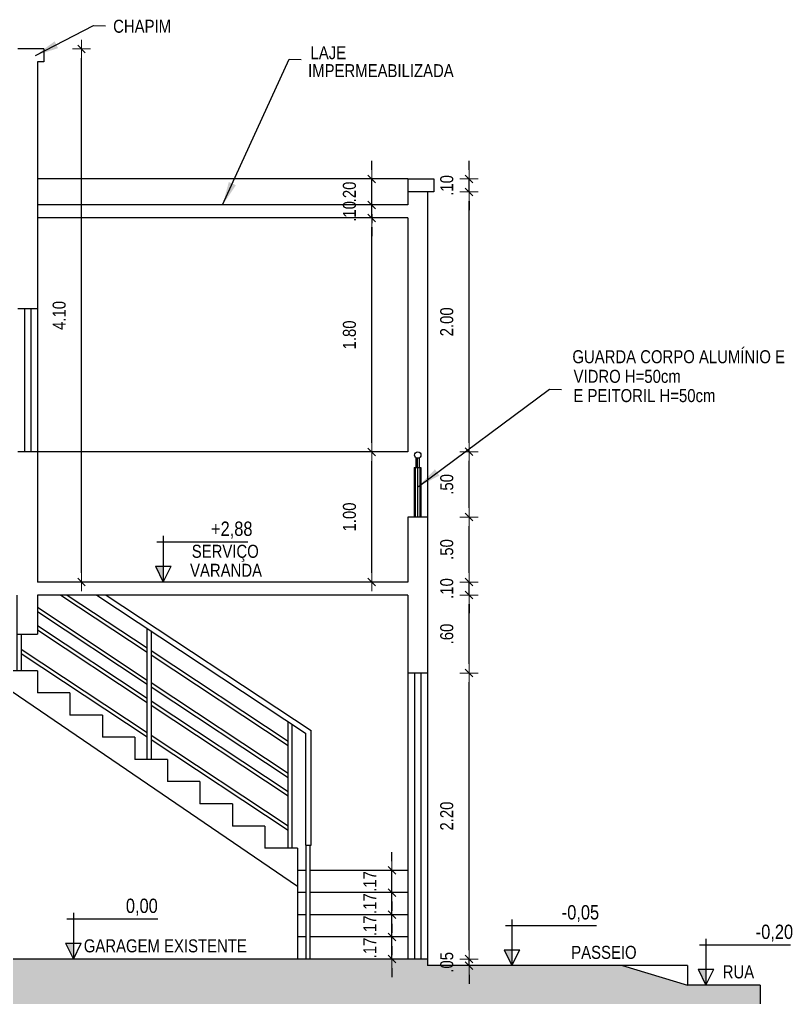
# Model space of a CAD drawing. Extents: x -263 to -176, y -135 to 681.
# Drawn here: x -216.28 to -210.33, y 663.46 to 670.98 of the extents above; entities that cross this region are included whole.
import ezdxf
from ezdxf.enums import TextEntityAlignment as Align

# ---------------------------------------------------------------- set-up
doc = ezdxf.new("R2010")
doc.units = 0
doc.header["$MEASUREMENT"] = 0
doc.header["$PDSIZE"] = -5
doc.linetypes.add('CONTINU', pattern=[0])
doc.layers.get('0').update_dxf_attribs({"linetype": 'CONTINUOUS'})
doc.layers.get('Defpoints').update_dxf_attribs({"linetype": 'CONTINUOUS'})
for name, color, linetype in [('COTAS', 7, 'CONTINUOUS'), ('E-txt-g', 3, 'CONTINUOUS'), ('V6', 8, 'CONTINUOUS')]:
    doc.layers.add(name, color=color, linetype=linetype)
for name, color, linetype, lineweight in [('E-Cta-W', 7, 'CONTINUOUS', 20), ('E-Pen-C', 4, 'CONTINUOUS', 15), ('E-Pen-G', 3, 'CONTINUOUS', 30), ('E-Txt-W', 7, 'CONTINUOUS', 20)]:
    doc.layers.add(name, color=color, linetype=linetype, lineweight=lineweight)
doc.styles.add('F2', font='swissc.ttf')
doc.styles.add('REG60', font='romans.shx', dxfattribs={"width": 0.8, "height": 0.15})
doc.styles.add('REG80', font='romans.shx', dxfattribs={"width": 0.8, "height": 0.2})
doc.dimstyles.new('DIMENSION-1', dxfattribs={"dimtxt": 0.11, "dimasz": 0.07, "dimexe": 1, "dimexo": 0, "dimgap": 0.12, "dimtad": 1, "dimzin": 7, "dimdsep": 46, "dimtxsty": 'F2', "dimblk1": 'TRACO', "dimblk2": 'TRACO', "dimsah": 1, "dimcen": 1, "dimse1": 1, "dimse2": 1, "dimclrd": 256, "dimclre": 256, "dimclrt": 6, "dimadec": 0, "dimazin": 0, "dimtfac": 1, "dimtix": 1, "dimtmove": 2, "dimatfit": 3, "dimldrblk": 'TRACO', "dimfxl": 1, "dimtolj": 1, "dimtzin": 0, "dimarcsym": 0})
doc.dimstyles.get("Standard").update_dxf_attribs({"dimtxt": 0.18, "dimasz": 0.18, "dimexe": 0.18, "dimexo": 0.0625, "dimgap": 0.09, "dimtad": 0, "dimtih": 1, "dimtoh": 1, "dimdec": 4, "dimzin": 0, "dimdsep": 46, "dimtxsty": 'Standard', "dimcen": 0.09, "dimadec": 0, "dimazin": 0, "dimtfac": 1, "dimtdec": 4, "dimtofl": 0, "dimtmove": 0, "dimatfit": 3, "dimfxl": 1, "dimtolj": 1, "dimtzin": 0, "dimarcsym": 0})

# ---------------------------------------------------------------- blocks, each defined once
blk = doc.blocks.new('TXT-AMB75')
at = {"layer": 'E-txt-g', "style": 'REG80', "width": 0.8, "flags": 8}
blk.add_attdef('TXT', text='', height=0.2, dxfattribs=at).set_placement((0.005, 0.296), align=Align.CENTER)
at = {"layer": 'E-Txt-W', "style": 'REG60', "width": 0.8, "flags": 8}
blk.add_attdef('TXT', text='', height=0.15, dxfattribs=at).set_placement((0.005, 0.027), align=Align.CENTER)
blk = doc.blocks.new('TRACO')
at = {"layer": 'E-Pen-C'}
for p, q in [((-1, 0), (1, 0)), ((0, 1), (0, -1))]:
    blk.add_line(p, q, dxfattribs=at)
at = {"layer": 'E-Pen-G'}
blk.add_line((-0.42, -0.42), (0.42, 0.42), dxfattribs=at)
blk = doc.blocks.new('*D459')
at = {"color": 4, "lineweight": -2}
for p, q in [((-212.8207, 663.828), (-212.8207, 663.898)), ((-212.8207, 663.708), (-212.8207, 663.758)), ((-212.8207, 663.638), (-212.8207, 663.568))]:
    blk.add_line(p, q, dxfattribs=at)
at = {"layer": 'Defpoints', "color": 0, "linetype": 'Continuous'}
for p in [(-213.1413, 663.758), (-212.8207, 663.758), (-213.1413, 663.708)]:
    blk.add_point(p, dxfattribs=at)
at = {"color": 4, "linetype": 'Continuous', "lineweight": -2, "xscale": 0.07, "yscale": 0.07, "zscale": 0.07}
for p, rotation in [((-212.8207, 663.758), 270), ((-212.8207, 663.708), 90)]:
    blk.add_blockref('TRACO', p, dxfattribs=dict(at, rotation=rotation))
at = {"color": 4, "linetype": 'Continuous', "insert": (-212.992, 663.733), "char_height": 0.1, "attachment_point": 5, "rotation": 90, "style": 'F2'}
blk.add_mtext('\\A1;.05', dxfattribs=at)
blk = doc.blocks.new('*D460')
at = {"color": 4, "lineweight": -2}
blk.add_line((-212.8207, 663.828), (-212.8207, 665.888), dxfattribs=at)
at = {"layer": 'Defpoints', "color": 0, "linetype": 'Continuous'}
for p in [(-213.1413, 665.958), (-212.8207, 665.958), (-213.1413, 663.758)]:
    blk.add_point(p, dxfattribs=at)
at = {"color": 4, "linetype": 'Continuous', "lineweight": -2, "xscale": 0.07, "yscale": 0.07, "zscale": 0.07}
for p, rotation in [((-212.8207, 665.958), 90), ((-212.8207, 663.758), 270)]:
    blk.add_blockref('TRACO', p, dxfattribs=dict(at, rotation=rotation))
at = {"color": 4, "linetype": 'Continuous', "insert": (-212.9921, 664.858), "char_height": 0.1, "attachment_point": 5, "rotation": 90, "style": 'F2'}
blk.add_mtext('\\A1;2.20', dxfattribs=at)
blk = doc.blocks.new('*D461')
at = {"color": 4, "lineweight": -2}
blk.add_line((-212.8207, 666.028), (-212.8207, 666.488), dxfattribs=at)
at = {"layer": 'Defpoints', "color": 0, "linetype": 'Continuous'}
for p in [(-213.2913, 666.558), (-212.8207, 666.558), (-213.1413, 665.958)]:
    blk.add_point(p, dxfattribs=at)
at = {"color": 4, "linetype": 'Continuous', "lineweight": -2, "xscale": 0.07, "yscale": 0.07, "zscale": 0.07}
for p, rotation in [((-212.8207, 666.558), 90), ((-212.8207, 665.958), 270)]:
    blk.add_blockref('TRACO', p, dxfattribs=dict(at, rotation=rotation))
at = {"color": 4, "linetype": 'Continuous', "insert": (-212.992, 666.258), "char_height": 0.1, "attachment_point": 5, "rotation": 90, "style": 'F2'}
blk.add_mtext('\\A1;.60', dxfattribs=at)
blk = doc.blocks.new('*D462')
at = {"color": 4, "lineweight": -2}
for p, q in [((-212.8207, 666.728), (-212.8207, 666.798)), ((-212.8207, 666.558), (-212.8207, 666.658)), ((-212.8207, 666.488), (-212.8207, 666.418))]:
    blk.add_line(p, q, dxfattribs=at)
at = {"layer": 'Defpoints', "color": 0, "linetype": 'Continuous'}
for p in [(-213.1413, 666.658), (-212.8207, 666.658), (-213.2913, 666.558)]:
    blk.add_point(p, dxfattribs=at)
at = {"color": 4, "linetype": 'Continuous', "lineweight": -2, "xscale": 0.07, "yscale": 0.07, "zscale": 0.07}
for p, rotation in [((-212.8207, 666.658), 270), ((-212.8207, 666.558), 90)]:
    blk.add_blockref('TRACO', p, dxfattribs=dict(at, rotation=rotation))
at = {"color": 4, "linetype": 'Continuous', "insert": (-212.992, 666.608), "char_height": 0.1, "attachment_point": 5, "rotation": 90, "style": 'F2'}
blk.add_mtext('\\A1;.10', dxfattribs=at)
blk = doc.blocks.new('*D463')
at = {"color": 4, "lineweight": -2}
blk.add_line((-212.8207, 666.728), (-212.8207, 667.088), dxfattribs=at)
at = {"layer": 'Defpoints', "color": 0, "linetype": 'Continuous'}
for p in [(-213.1413, 667.158), (-212.8207, 667.158), (-213.1413, 666.658)]:
    blk.add_point(p, dxfattribs=at)
at = {"color": 4, "linetype": 'Continuous', "lineweight": -2, "xscale": 0.07, "yscale": 0.07, "zscale": 0.07}
for p, rotation in [((-212.8207, 667.158), 90), ((-212.8207, 666.658), 270)]:
    blk.add_blockref('TRACO', p, dxfattribs=dict(at, rotation=rotation))
at = {"color": 4, "linetype": 'Continuous', "insert": (-212.992, 666.908), "char_height": 0.1, "attachment_point": 5, "rotation": 90, "style": 'F2'}
blk.add_mtext('\\A1;.50', dxfattribs=at)
blk = doc.blocks.new('*D464')
at = {"color": 4, "lineweight": -2}
blk.add_line((-212.8207, 667.228), (-212.8207, 667.5897), dxfattribs=at)
at = {"layer": 'Defpoints', "color": 0, "linetype": 'Continuous'}
for p in [(-213.2156, 667.6597), (-212.8207, 667.6597), (-213.1413, 667.158)]:
    blk.add_point(p, dxfattribs=at)
at = {"color": 4, "linetype": 'Continuous', "lineweight": -2, "xscale": 0.07, "yscale": 0.07, "zscale": 0.07}
for p, rotation in [((-212.8207, 667.6597), 90), ((-212.8207, 667.158), 270)]:
    blk.add_blockref('TRACO', p, dxfattribs=dict(at, rotation=rotation))
at = {"color": 4, "linetype": 'Continuous', "insert": (-212.992, 667.4089), "char_height": 0.1, "attachment_point": 5, "rotation": 90, "style": 'F2'}
blk.add_mtext('\\A1;.50', dxfattribs=at)
blk = doc.blocks.new('*D465')
at = {"color": 4, "lineweight": -2}
blk.add_line((-212.8207, 667.7297), (-212.8207, 669.588), dxfattribs=at)
at = {"layer": 'Defpoints', "color": 0, "linetype": 'Continuous'}
for p in [(-213.0913, 669.658), (-212.8207, 669.658), (-213.2156, 667.6597)]:
    blk.add_point(p, dxfattribs=at)
at = {"color": 4, "linetype": 'Continuous', "lineweight": -2, "xscale": 0.07, "yscale": 0.07, "zscale": 0.07}
for p, rotation in [((-212.8207, 669.658), 90), ((-212.8207, 667.6597), 270)]:
    blk.add_blockref('TRACO', p, dxfattribs=dict(at, rotation=rotation))
at = {"color": 4, "linetype": 'Continuous', "insert": (-212.9921, 668.6589), "char_height": 0.1, "attachment_point": 5, "rotation": 90, "style": 'F2'}
blk.add_mtext('\\A1;2.00', dxfattribs=at)
blk = doc.blocks.new('*D466')
at = {"color": 4, "lineweight": -2}
for p, q in [((-212.8207, 669.828), (-212.8207, 669.898)), ((-212.8207, 669.658), (-212.8207, 669.758)), ((-212.8207, 669.588), (-212.8207, 669.518))]:
    blk.add_line(p, q, dxfattribs=at)
at = {"layer": 'Defpoints', "color": 0, "linetype": 'Continuous'}
for p in [(-213.0913, 669.758), (-212.8207, 669.758), (-213.0913, 669.658)]:
    blk.add_point(p, dxfattribs=at)
at = {"color": 4, "linetype": 'Continuous', "lineweight": -2, "xscale": 0.07, "yscale": 0.07, "zscale": 0.07}
for p, rotation in [((-212.8207, 669.758), 270), ((-212.8207, 669.658), 90)]:
    blk.add_blockref('TRACO', p, dxfattribs=dict(at, rotation=rotation))
at = {"color": 4, "linetype": 'Continuous', "insert": (-212.992, 669.708), "char_height": 0.1, "attachment_point": 5, "rotation": 90, "style": 'F2'}
blk.add_mtext('\\A1;.10', dxfattribs=at)
blk = doc.blocks.new('*D467')
at = {"color": 4, "lineweight": -2}
blk.add_line((-213.5692, 666.728), (-213.5692, 667.588), dxfattribs=at)
at = {"layer": 'Defpoints', "color": 0, "linetype": 'Continuous'}
for p in [(-213.5692, 667.658), (-213.2913, 667.658), (-213.3412, 666.658)]:
    blk.add_point(p, dxfattribs=at)
at = {"color": 4, "linetype": 'Continuous', "lineweight": -2, "xscale": 0.07, "yscale": 0.07, "zscale": 0.07}
for p, rotation in [((-213.5692, 667.658), 90), ((-213.5692, 666.658), 270)]:
    blk.add_blockref('TRACO', p, dxfattribs=dict(at, rotation=rotation))
at = {"color": 4, "linetype": 'Continuous', "insert": (-213.7405, 667.158), "char_height": 0.1, "attachment_point": 5, "rotation": 90, "style": 'F2'}
blk.add_mtext('\\A1;1.00', dxfattribs=at)
blk = doc.blocks.new('*D468')
at = {"color": 4, "lineweight": -2}
blk.add_line((-213.5692, 667.728), (-213.5692, 669.388), dxfattribs=at)
at = {"layer": 'Defpoints', "color": 0, "linetype": 'Continuous'}
for p in [(-213.5692, 669.458), (-213.2913, 669.458), (-213.2913, 667.658)]:
    blk.add_point(p, dxfattribs=at)
at = {"color": 4, "linetype": 'Continuous', "lineweight": -2, "xscale": 0.07, "yscale": 0.07, "zscale": 0.07}
for p, rotation in [((-213.5692, 669.458), 90), ((-213.5692, 667.658), 270)]:
    blk.add_blockref('TRACO', p, dxfattribs=dict(at, rotation=rotation))
at = {"color": 4, "linetype": 'Continuous', "insert": (-213.7405, 668.558), "char_height": 0.1, "attachment_point": 5, "rotation": 90, "style": 'F2'}
blk.add_mtext('\\A1;1.80', dxfattribs=at)
blk = doc.blocks.new('*D469')
at = {"color": 4, "lineweight": -2}
for p, q in [((-213.5692, 669.628), (-213.5692, 669.698)), ((-213.5692, 669.458), (-213.5692, 669.558)), ((-213.5692, 669.388), (-213.5692, 669.318))]:
    blk.add_line(p, q, dxfattribs=at)
at = {"layer": 'Defpoints', "color": 0, "linetype": 'Continuous'}
for p in [(-213.5692, 669.558), (-213.2913, 669.558), (-213.2913, 669.458)]:
    blk.add_point(p, dxfattribs=at)
at = {"color": 4, "linetype": 'Continuous', "lineweight": -2, "xscale": 0.07, "yscale": 0.07, "zscale": 0.07}
for p, rotation in [((-213.5692, 669.558), 270), ((-213.5692, 669.458), 90)]:
    blk.add_blockref('TRACO', p, dxfattribs=dict(at, rotation=rotation))
at = {"color": 4, "linetype": 'Continuous', "insert": (-213.7405, 669.508), "char_height": 0.1, "attachment_point": 5, "rotation": 90, "style": 'F2'}
blk.add_mtext('\\A1;.10', dxfattribs=at)
blk = doc.blocks.new('*D470')
at = {"color": 4, "lineweight": -2}
for p, q in [((-213.5692, 669.828), (-213.5692, 669.898)), ((-213.5692, 669.558), (-213.5692, 669.758)), ((-213.5692, 669.488), (-213.5692, 669.418))]:
    blk.add_line(p, q, dxfattribs=at)
at = {"layer": 'Defpoints', "color": 0, "linetype": 'Continuous'}
for p in [(-213.5692, 669.758), (-213.341, 669.758), (-213.2913, 669.558)]:
    blk.add_point(p, dxfattribs=at)
at = {"color": 4, "linetype": 'Continuous', "lineweight": -2, "xscale": 0.07, "yscale": 0.07, "zscale": 0.07}
for p, rotation in [((-213.5692, 669.758), 270), ((-213.5692, 669.558), 90)]:
    blk.add_blockref('TRACO', p, dxfattribs=dict(at, rotation=rotation))
at = {"color": 4, "linetype": 'Continuous', "insert": (-213.7406, 669.658), "char_height": 0.1, "attachment_point": 5, "rotation": 90, "style": 'F2'}
blk.add_mtext('\\A1;.20', dxfattribs=at)
blk = doc.blocks.new('*D481')
at = {"color": 4, "lineweight": -2}
blk.add_line((-215.8019, 666.728), (-215.8019, 670.688), dxfattribs=at)
at = {"layer": 'Defpoints', "color": 0, "linetype": 'Continuous'}
for p in [(-216.2913, 670.758), (-215.8019, 670.758), (-216.1413, 666.658)]:
    blk.add_point(p, dxfattribs=at)
at = {"color": 4, "linetype": 'Continuous', "lineweight": -2, "xscale": 0.07, "yscale": 0.07, "zscale": 0.07}
for p, rotation in [((-215.8019, 670.758), 90), ((-215.8019, 666.658), 270)]:
    blk.add_blockref('TRACO', p, dxfattribs=dict(at, rotation=rotation))
at = {"color": 4, "linetype": 'Continuous', "insert": (-215.9732, 668.708), "char_height": 0.1, "attachment_point": 5, "rotation": 90, "style": 'F2'}
blk.add_mtext('\\A1;4.10', dxfattribs=at)
blk = doc.blocks.new('*D500')
at = {"color": 4, "lineweight": -2}
for p, q in [((-213.4137, 663.9986), (-213.4137, 664.0686)), ((-213.4137, 663.758), (-213.4137, 663.9286)), ((-213.4137, 663.688), (-213.4137, 663.618))]:
    blk.add_line(p, q, dxfattribs=at)
at = {"layer": 'Defpoints', "color": 0, "linetype": 'Continuous'}
for p in [(-214.1413, 663.9286), (-213.4137, 663.9286), (-214.1413, 663.758)]:
    blk.add_point(p, dxfattribs=at)
at = {"color": 4, "linetype": 'Continuous', "lineweight": -2, "xscale": 0.07, "yscale": 0.07, "zscale": 0.07}
for p, rotation in [((-213.4137, 663.9286), 270), ((-213.4137, 663.758), 90)]:
    blk.add_blockref('TRACO', p, dxfattribs=dict(at, rotation=rotation))
at = {"color": 4, "linetype": 'Continuous', "insert": (-213.5841, 663.8433), "char_height": 0.1, "attachment_point": 5, "rotation": 90, "style": 'F2'}
blk.add_mtext('\\A1;.17', dxfattribs=at)
blk = doc.blocks.new('*D501')
at = {"color": 4, "lineweight": -2}
for p, q in [((-213.4137, 664.1692), (-213.4137, 664.2392)), ((-213.4137, 663.9286), (-213.4137, 664.0992)), ((-213.4137, 663.8586), (-213.4137, 663.7886))]:
    blk.add_line(p, q, dxfattribs=at)
at = {"layer": 'Defpoints', "color": 0, "linetype": 'Continuous'}
for p in [(-213.4137, 664.0992), (-213.2913, 664.0992), (-214.1413, 663.9286)]:
    blk.add_point(p, dxfattribs=at)
at = {"color": 4, "linetype": 'Continuous', "lineweight": -2, "xscale": 0.07, "yscale": 0.07, "zscale": 0.07}
for p, rotation in [((-213.4137, 664.0992), 270), ((-213.4137, 663.9286), 90)]:
    blk.add_blockref('TRACO', p, dxfattribs=dict(at, rotation=rotation))
at = {"color": 4, "linetype": 'Continuous', "insert": (-213.5841, 664.0139), "char_height": 0.1, "attachment_point": 5, "rotation": 90, "style": 'F2'}
blk.add_mtext('\\A1;.17', dxfattribs=at)
blk = doc.blocks.new('*D502')
at = {"color": 4, "lineweight": -2}
for p, q in [((-213.4137, 664.3398), (-213.4137, 664.4098)), ((-213.4137, 664.0992), (-213.4137, 664.2698)), ((-213.4137, 664.0292), (-213.4137, 663.9592))]:
    blk.add_line(p, q, dxfattribs=at)
at = {"layer": 'Defpoints', "color": 0, "linetype": 'Continuous'}
for p in [(-213.4137, 664.2698), (-213.2913, 664.2698), (-213.2913, 664.0992)]:
    blk.add_point(p, dxfattribs=at)
at = {"color": 4, "linetype": 'Continuous', "lineweight": -2, "xscale": 0.07, "yscale": 0.07, "zscale": 0.07}
for p, rotation in [((-213.4137, 664.2698), 270), ((-213.4137, 664.0992), 90)]:
    blk.add_blockref('TRACO', p, dxfattribs=dict(at, rotation=rotation))
at = {"color": 4, "linetype": 'Continuous', "insert": (-213.5841, 664.1845), "char_height": 0.1, "attachment_point": 5, "rotation": 90, "style": 'F2'}
blk.add_mtext('\\A1;.17', dxfattribs=at)
blk = doc.blocks.new('*D503')
at = {"color": 4, "lineweight": -2}
for p, q in [((-213.4137, 664.5104), (-213.4137, 664.5804)), ((-213.4137, 664.2698), (-213.4137, 664.4404)), ((-213.4137, 664.1998), (-213.4137, 664.1298))]:
    blk.add_line(p, q, dxfattribs=at)
at = {"layer": 'Defpoints', "color": 0, "linetype": 'Continuous'}
for p in [(-213.4137, 664.4404), (-213.3106, 664.4404), (-213.2913, 664.2698)]:
    blk.add_point(p, dxfattribs=at)
at = {"color": 4, "linetype": 'Continuous', "lineweight": -2, "xscale": 0.07, "yscale": 0.07, "zscale": 0.07}
for p, rotation in [((-213.4137, 664.4404), 270), ((-213.4137, 664.2698), 90)]:
    blk.add_blockref('TRACO', p, dxfattribs=dict(at, rotation=rotation))
at = {"color": 4, "linetype": 'Continuous', "insert": (-213.5841, 664.3551), "char_height": 0.1, "attachment_point": 5, "rotation": 90, "style": 'F2'}
blk.add_mtext('\\A1;.17', dxfattribs=at)

msp = doc.modelspace()

# ---------------------------------------------------------------- hatches: boundary and pattern name
at = {"layer": 'COTAS', "linetype": 'CONTINU'}
h = msp.add_hatch(dxfattribs=at)
h.set_pattern_fill('ANSI38', color=8, scale=0.25, style=0)
h.set_pattern_definition([(45, (0, 1.01835), (-0.0220970869, 0.0220970869), []), (135, (0, 1.01835), (-0.0662912607, 0.0220970869), [0.078125, -0.046875])])
h.paths.add_polyline_path([(-232.2016, 662.9125), (-234.6901, 662.3221), (-238.5782, 662.3532), (-241.6576, 661.7628), (-243.555, 660.9549), (-246.513, 660.4211), (-246.513, 659.7098), (-243.3532, 660.28), (-241.4523, 661.0894), (-238.5145, 661.6526), (-234.6109, 661.6214), (-231.9914, 662.4474), (-227.7606, 663.358), (-210.5827, 663.358), (-210.5827, 663.558), (-211.1413, 663.558), (-211.6413, 663.708), (-213.1413, 663.708), (-213.1413, 663.758), (-228.8413, 663.758), (-228.8413, 663.658), (-230.4966, 663.5845)])

# ---------------------------------------------------------------- linework, layer by layer
at = {"color": 5, "linetype": 'Continuous'}
for p, q in [((-216.0913, 670.758), (-216.2913, 670.758)), ((-216.0913, 670.758), (-216.0913, 670.658)), ((-216.1413, 670.658), (-216.1413, 668.758)), ((-216.0913, 670.658), (-216.1413, 670.658)), ((-216.1413, 668.758), (-216.2913, 668.758)), ((-216.1413, 667.658), (-216.2913, 667.658)), ((-216.1413, 667.658), (-216.1413, 666.658)), ((-213.1413, 667.158), (-213.2913, 667.158)), ((-213.2913, 667.158), (-213.2913, 666.658)), ((-213.1413, 667.158), (-213.1413, 665.958)), ((-213.2913, 666.658), (-216.1413, 666.658)), ((-213.2913, 666.558), (-216.1413, 666.558)), ((-216.1413, 666.558), (-216.1413, 666.258)), ((-213.2913, 666.558), (-213.2913, 665.958)), ((-216.2913, 666.258), (-216.1413, 666.258)), ((-213.1413, 665.958), (-213.2913, 665.958))]:
    msp.add_line(p, q, dxfattribs=at)
at = {"color": 8, "linetype": 'Continuous'}
for p, q in [((-213.2913, 669.758), (-216.1413, 669.758)), ((-216.1413, 668.758), (-216.1413, 667.658)), ((-213.2913, 665.958), (-213.2913, 663.758)), ((-213.1413, 665.958), (-213.1413, 663.758)), ((-213.1413, 663.758), (-213.1413, 663.708)), ((-210.5827, 663.558), (-210.5827, 663.358))]:
    msp.add_line(p, q, dxfattribs=at)
at = {"color": 6, "linetype": 'Continuous'}
for p, q in [((-213.2913, 669.758), (-213.2913, 669.558)), ((-213.2913, 669.758), (-213.0913, 669.758)), ((-213.0913, 669.758), (-213.0913, 669.658)), ((-213.0913, 669.658), (-213.2913, 669.658)), ((-213.1413, 669.658), (-213.1413, 667.158)), ((-213.2913, 669.558), (-216.1413, 669.558)), ((-213.2913, 669.458), (-216.1413, 669.458)), ((-213.2913, 669.458), (-213.2913, 667.658)), ((-213.2913, 667.658), (-216.1413, 667.658)), ((-213.2295, 667.6139), (-213.2295, 667.5397)), ((-213.205, 667.612), (-213.205, 667.5397)), ((-215.9619, 666.558), (-215.2963, 666.1176)), ((-215.9119, 666.558), (-215.2963, 666.1507)), ((-215.6841, 666.558), (-214.0795, 665.4963)), ((-215.6117, 666.558), (-214.0364, 665.5157)), ((-216.1413, 666.4635), (-215.2963, 665.9044)), ((-216.1413, 666.4304), (-215.2963, 665.8713)), ((-216.1413, 666.3228), (-215.2963, 665.7636)), ((-216.1413, 666.2897), (-215.2963, 665.7305)), ((-216.2663, 666.1426), (-215.2963, 665.5008)), ((-216.2663, 666.1095), (-215.2963, 665.4677)), ((-215.2663, 666.1308), (-214.2129, 665.4338)), ((-215.2663, 666.0977), (-214.2129, 665.4007)), ((-215.2663, 665.8845), (-214.2129, 665.1875)), ((-215.2663, 665.8514), (-214.2129, 665.1544)), ((-215.2663, 665.7438), (-214.2129, 665.0468)), ((-215.2663, 665.7107), (-214.2129, 665.0137)), ((-215.2663, 665.4809), (-214.2129, 664.7839)), ((-215.2663, 665.4478), (-214.2129, 664.7508))]:
    msp.add_line(p, q, dxfattribs=at)
at = {"color": 7, "linetype": 'Continuous'}
for p, q in [((-216.2413, 668.758), (-216.2413, 667.658)), ((-216.1913, 668.758), (-216.1913, 667.658)), ((-213.2413, 665.958), (-213.2413, 663.758)), ((-213.1913, 665.958), (-213.1913, 663.758)), ((-211.1413, 663.708), (-211.6413, 663.708)), ((-211.1413, 663.708), (-211.1413, 663.558))]:
    msp.add_line(p, q, dxfattribs=at)
for p, q in [((-215.1727, 667.0131), (-215.1727, 666.658)), ((-215.2223, 666.967), (-214.5231, 666.967)), ((-215.2337, 666.78), (-215.1727, 666.658)), ((-215.2337, 666.78), (-215.1118, 666.78)), ((-215.1727, 666.658), (-215.1118, 666.78)), ((-215.9139, 664.067), (-215.2148, 664.067)), ((-215.8644, 664.1131), (-215.8644, 663.758)), ((-212.4908, 664.0631), (-212.4908, 663.708)), ((-212.5403, 664.017), (-211.8411, 664.017)), ((-210.9986, 663.9131), (-210.9986, 663.558)), ((-215.9254, 663.88), (-215.8644, 663.758)), ((-215.9254, 663.88), (-215.8034, 663.88)), ((-215.8644, 663.758), (-215.8034, 663.88)), ((-212.5517, 663.83), (-212.4908, 663.708)), ((-212.5517, 663.83), (-212.4298, 663.83)), ((-212.4908, 663.708), (-212.4298, 663.83)), ((-211.0482, 663.867), (-210.349, 663.867)), ((-211.0596, 663.68), (-210.9986, 663.558)), ((-211.0596, 663.68), (-210.9377, 663.68)), ((-210.9986, 663.558), (-210.9377, 663.68))]:
    msp.add_line(p, q)
at = {"color": 2, "linetype": 'Continuous'}
for p, q in [((-217.1413, 666.3664), (-214.1413, 664.3193)), ((-216.1413, 665.9757), (-216.3913, 665.9757)), ((-216.1413, 665.9757), (-216.1413, 665.8051)), ((-215.8913, 665.8051), (-216.1413, 665.8051)), ((-215.8913, 665.8051), (-215.8913, 665.6345)), ((-215.6413, 665.6345), (-215.8913, 665.6345)), ((-215.6413, 665.6345), (-215.6413, 665.4639)), ((-215.3913, 665.4639), (-215.6413, 665.4639)), ((-215.3913, 665.4639), (-215.3913, 665.2933)), ((-215.1413, 665.2933), (-215.3913, 665.2933)), ((-215.1413, 665.2933), (-215.1413, 665.1227)), ((-214.8913, 665.1227), (-215.1413, 665.1227)), ((-214.8913, 665.1227), (-214.8913, 664.9521)), ((-214.6413, 664.9521), (-214.8913, 664.9521)), ((-214.6413, 664.9521), (-214.6413, 664.7816)), ((-214.3913, 664.7816), (-214.6413, 664.7816)), ((-214.3913, 664.7816), (-214.3913, 664.611)), ((-214.1413, 664.611), (-214.3913, 664.611)), ((-214.1413, 664.611), (-214.1413, 663.758)), ((-214.0745, 664.4404), (-214.1413, 664.4404)), ((-213.2913, 664.4404), (-214.0445, 664.4404)), ((-214.0745, 664.2698), (-214.1413, 664.2698)), ((-213.2913, 664.2698), (-214.0445, 664.2698)), ((-214.0745, 664.0992), (-214.1413, 664.0992)), ((-213.2913, 664.0992), (-214.0445, 664.0992)), ((-214.0745, 663.9286), (-214.1413, 663.9286)), ((-213.2913, 663.9286), (-214.0445, 663.9286))]:
    msp.add_line(p, q, dxfattribs=at)
at = {"color": 1, "linetype": 'Continuous'}
for p, q in [((-213.1413, 663.758), (-228.8413, 663.758)), ((-211.6413, 663.708), (-213.1413, 663.708)), ((-211.6413, 663.708), (-211.1413, 663.558)), ((-210.5827, 663.558), (-211.1413, 663.558))]:
    msp.add_line(p, q, dxfattribs=at)
at = {"color": 6, "linetype": 'Continuous'}
for points in [[(-213.2422, 667.5397), (-213.1922, 667.5397)], [(-213.2422, 667.5397), (-213.2422, 667.158)], [(-213.1922, 667.5397), (-213.1922, 667.158)], [(-216.2663, 666.258), (-216.2663, 665.9757), (-216.2963, 665.9757), (-216.2963, 666.558)], [(-215.2663, 666.2815), (-215.2663, 665.2933), (-215.2963, 665.2933), (-215.2963, 666.3014)], [(-214.1829, 665.5646), (-214.1829, 664.611), (-214.2129, 664.611), (-214.2129, 665.5845)], [(-214.0795, 665.4963), (-214.0795, 664.6333), (-214.0364, 664.6333), (-214.0364, 665.5157)], [(-214.0445, 664.6333), (-214.0445, 663.758), (-214.0745, 663.758), (-214.0745, 664.6333)]]:
    msp.add_lwpolyline(points, dxfattribs=at)
msp.add_circle((-213.2156, 667.6347), 0.025, dxfattribs=at)
for points in [[(-215.2337, 666.78), (-215.1727, 666.78), (-215.1727, 666.658)], [(-215.9254, 663.88), (-215.8644, 663.88), (-215.8644, 663.758)], [(-212.5517, 663.83), (-212.4908, 663.83), (-212.4908, 663.708)], [(-211.0596, 663.68), (-210.9986, 663.68), (-210.9986, 663.558)]]:
    msp.add_solid(points)
at = {"layer": 'V6'}
msp.add_line((-213.2172, 667.5397), (-213.2172, 667.6097), dxfattribs=at)
for points in [[(-213.2347, 667.5397), (-213.2347, 667.158)], [(-213.2172, 667.5397), (-213.2172, 667.158)], [(-213.1997, 667.5397), (-213.1997, 667.158)]]:
    msp.add_lwpolyline(points, dxfattribs=at)

# ---------------------------------------------------------------- block references
ref = msp.add_blockref('TXT-AMB75', (-214.649, 666.7968), dxfattribs=dict(xscale=0.7290000000000001, yscale=0.7290000000000001, zscale=0.7290000000000001))
ref.add_attrib('TXT', '+2,88', dxfattribs={"layer": 'E-txt-g', "color": 2, "height": 0.11, "style": 'F2'}).set_placement((-214.6462, 667.0129), align=Align.CENTER)
ref = msp.add_blockref('TXT-AMB75', (-214.7001, 666.6282), dxfattribs=dict(xscale=0.7290000000000001, yscale=0.7290000000000001, zscale=0.7290000000000001))
ref.add_attrib('TXT', 'SERVIÇO', dxfattribs={"layer": 'E-txt-g', "color": 2, "height": 0.1, "style": 'F2'}).set_placement((-214.6961, 666.8443), align=Align.CENTER)
ref = msp.add_blockref('TXT-AMB75', (-214.6941, 666.4821), dxfattribs=dict(xscale=0.7290000000000001, yscale=0.7290000000000001, zscale=0.7290000000000001))
ref.add_attrib('TXT', 'VARANDA', dxfattribs={"layer": 'E-txt-g', "color": 2, "height": 0.1, "style": 'F2'}).set_placement((-214.6902, 666.6982), align=Align.CENTER)
ref = msp.add_blockref('TXT-AMB75', (-215.3407, 663.8968), dxfattribs=dict(xscale=0.7290000000000001, yscale=0.7290000000000001, zscale=0.7290000000000001))
ref.add_attrib('TXT', '0,00', dxfattribs={"layer": 'E-txt-g', "color": 2, "height": 0.11, "style": 'F2'}).set_placement((-215.3379, 664.1129), align=Align.CENTER)
ref = msp.add_blockref('TXT-AMB75', (-211.967, 663.8468), dxfattribs=dict(xscale=0.7290000000000001, yscale=0.7290000000000001, zscale=0.7290000000000001))
ref.add_attrib('TXT', '-0,05', dxfattribs={"layer": 'E-txt-g', "color": 2, "height": 0.11, "style": 'F2'}).set_placement((-211.9642, 664.0629), align=Align.CENTER)
ref = msp.add_blockref('TXT-AMB75', (-210.4749, 663.6968), dxfattribs=dict(xscale=0.7290000000000001, yscale=0.7290000000000001, zscale=0.7290000000000001))
ref.add_attrib('TXT', '-0,20', dxfattribs={"layer": 'E-txt-g', "color": 2, "height": 0.11, "style": 'F2'}).set_placement((-210.4721, 663.9129), align=Align.CENTER)
ref = msp.add_blockref('TXT-AMB75', (-215.1612, 663.5939), dxfattribs=dict(xscale=0.7290000000000001, yscale=0.7290000000000001, zscale=0.7290000000000001))
ref.add_attrib('TXT', 'GARAGEM EXISTENTE', dxfattribs={"layer": 'E-txt-g', "color": 2, "height": 0.1, "style": 'F2'}).set_placement((-215.1573, 663.81), align=Align.CENTER)
ref = msp.add_blockref('TXT-AMB75', (-211.7876, 663.5439), dxfattribs=dict(xscale=0.7290000000000001, yscale=0.7290000000000001, zscale=0.7290000000000001))
ref.add_attrib('TXT', 'PASSEIO', dxfattribs={"layer": 'E-txt-g', "color": 2, "height": 0.1, "style": 'F2'}).set_placement((-211.7836, 663.76), align=Align.CENTER)
ref = msp.add_blockref('TXT-AMB75', (-210.7527, 663.3939), dxfattribs=dict(xscale=0.7290000000000001, yscale=0.7290000000000001, zscale=0.7290000000000001))
ref.add_attrib('TXT', 'RUA', dxfattribs={"layer": 'E-txt-g', "color": 2, "height": 0.1, "style": 'F2'}).set_placement((-210.7488, 663.61), align=Align.CENTER)

# ---------------------------------------------------------------- texts
at = {"color": 4, "linetype": 'Continuous', "style": 'F2'}
for s, p in [('CHAPIM', (-215.5584, 670.8822)), ('LAJE', (-214.0401, 670.6788)), ('IMPERMEABILIZADA', (-214.0591, 670.5407)), ('GUARDA CORPO ALUMÍNIO E', (-212.0262, 668.3407)), ('VIDRO H=50cm', (-212.0169, 668.1899)), ('E PEITORIL H=50cm', (-212.018, 668.0418))]:
    msp.add_text(s, height=0.1, dxfattribs=at).set_placement(p)

# ---------------------------------------------------------------- dimensions: what is measured, and where the dimension line sits
at = {"color": 8, "linetype": 'Continuous'}
for base, p1, p2, picture, middle in [((-215.8019, 670.758), (-216.1413, 666.658), (-216.2913, 670.758), '*D481', (-215.9732, 668.708)), ((-213.5692, 669.758), (-213.2913, 669.558), (-213.341, 669.758), '*D470', (-213.7406, 669.658)), ((-212.8207, 669.758), (-213.0913, 669.658), (-213.0913, 669.758), '*D466', (-212.992, 669.708)), ((-213.5692, 669.558), (-213.2913, 669.458), (-213.2913, 669.558), '*D469', (-213.7405, 669.508)), ((-212.8207, 669.658), (-213.2156, 667.6597), (-213.0913, 669.658), '*D465', (-212.9921, 668.6589)), ((-213.5692, 669.458), (-213.2913, 667.658), (-213.2913, 669.458), '*D468', (-213.7405, 668.558)), ((-213.5692, 667.658), (-213.3412, 666.658), (-213.2913, 667.658), '*D467', (-213.7405, 667.158)), ((-212.8207, 667.6597), (-213.1413, 667.158), (-213.2156, 667.6597), '*D464', (-212.992, 667.4089)), ((-212.8207, 667.158), (-213.1413, 666.658), (-213.1413, 667.158), '*D463', (-212.992, 666.908)), ((-212.8207, 666.658), (-213.2913, 666.558), (-213.1413, 666.658), '*D462', (-212.992, 666.608)), ((-212.8207, 666.558), (-213.1413, 665.958), (-213.2913, 666.558), '*D461', (-212.992, 666.258)), ((-212.8207, 665.958), (-213.1413, 663.758), (-213.1413, 665.958), '*D460', (-212.9921, 664.858)), ((-213.4137, 664.4404), (-213.2913, 664.2698), (-213.3106, 664.4404), '*D503', (-213.5841, 664.3551)), ((-213.4137, 664.2698), (-213.2913, 664.0992), (-213.2913, 664.2698), '*D502', (-213.5841, 664.1845)), ((-213.4137, 664.0992), (-214.1413, 663.9286), (-213.2913, 664.0992), '*D501', (-213.5841, 664.0139)), ((-213.4137, 663.9286), (-214.1413, 663.758), (-214.1413, 663.9286), '*D500', (-213.5841, 663.8433)), ((-212.8207, 663.758), (-213.1413, 663.708), (-213.1413, 663.758), '*D459', (-212.992, 663.733))]:
    dim = msp.add_linear_dim(base=base, p1=p1, p2=p2, angle=90, dimstyle='DIMENSION-1', override={"dimtxt": 0.1, "dimclrd": 4, "dimclrt": 4, "dimadec": 8, "dimfxl": 0.5, "dimfxlon": 1}, dxfattribs=at)
    dim.commit()
    dim.dimension.update_dxf_attribs({"geometry": picture, "text_midpoint": middle})

# ---------------------------------------------------------------- leaders
at = {"layer": 'E-Cta-W', "color": 4}
for points in [[(-216.1551, 670.708), (-215.7097, 670.9367), (-215.617, 670.9349)], [(-214.7163, 669.558), (-214.2058, 670.6794), (-214.1131, 670.6777)], [(-213.2104, 667.3935), (-212.2013, 668.1399), (-212.1086, 668.1381)]]:
    msp.add_leader(points, dimstyle='Standard', dxfattribs=at)

doc.saveas('drawing.dxf')
